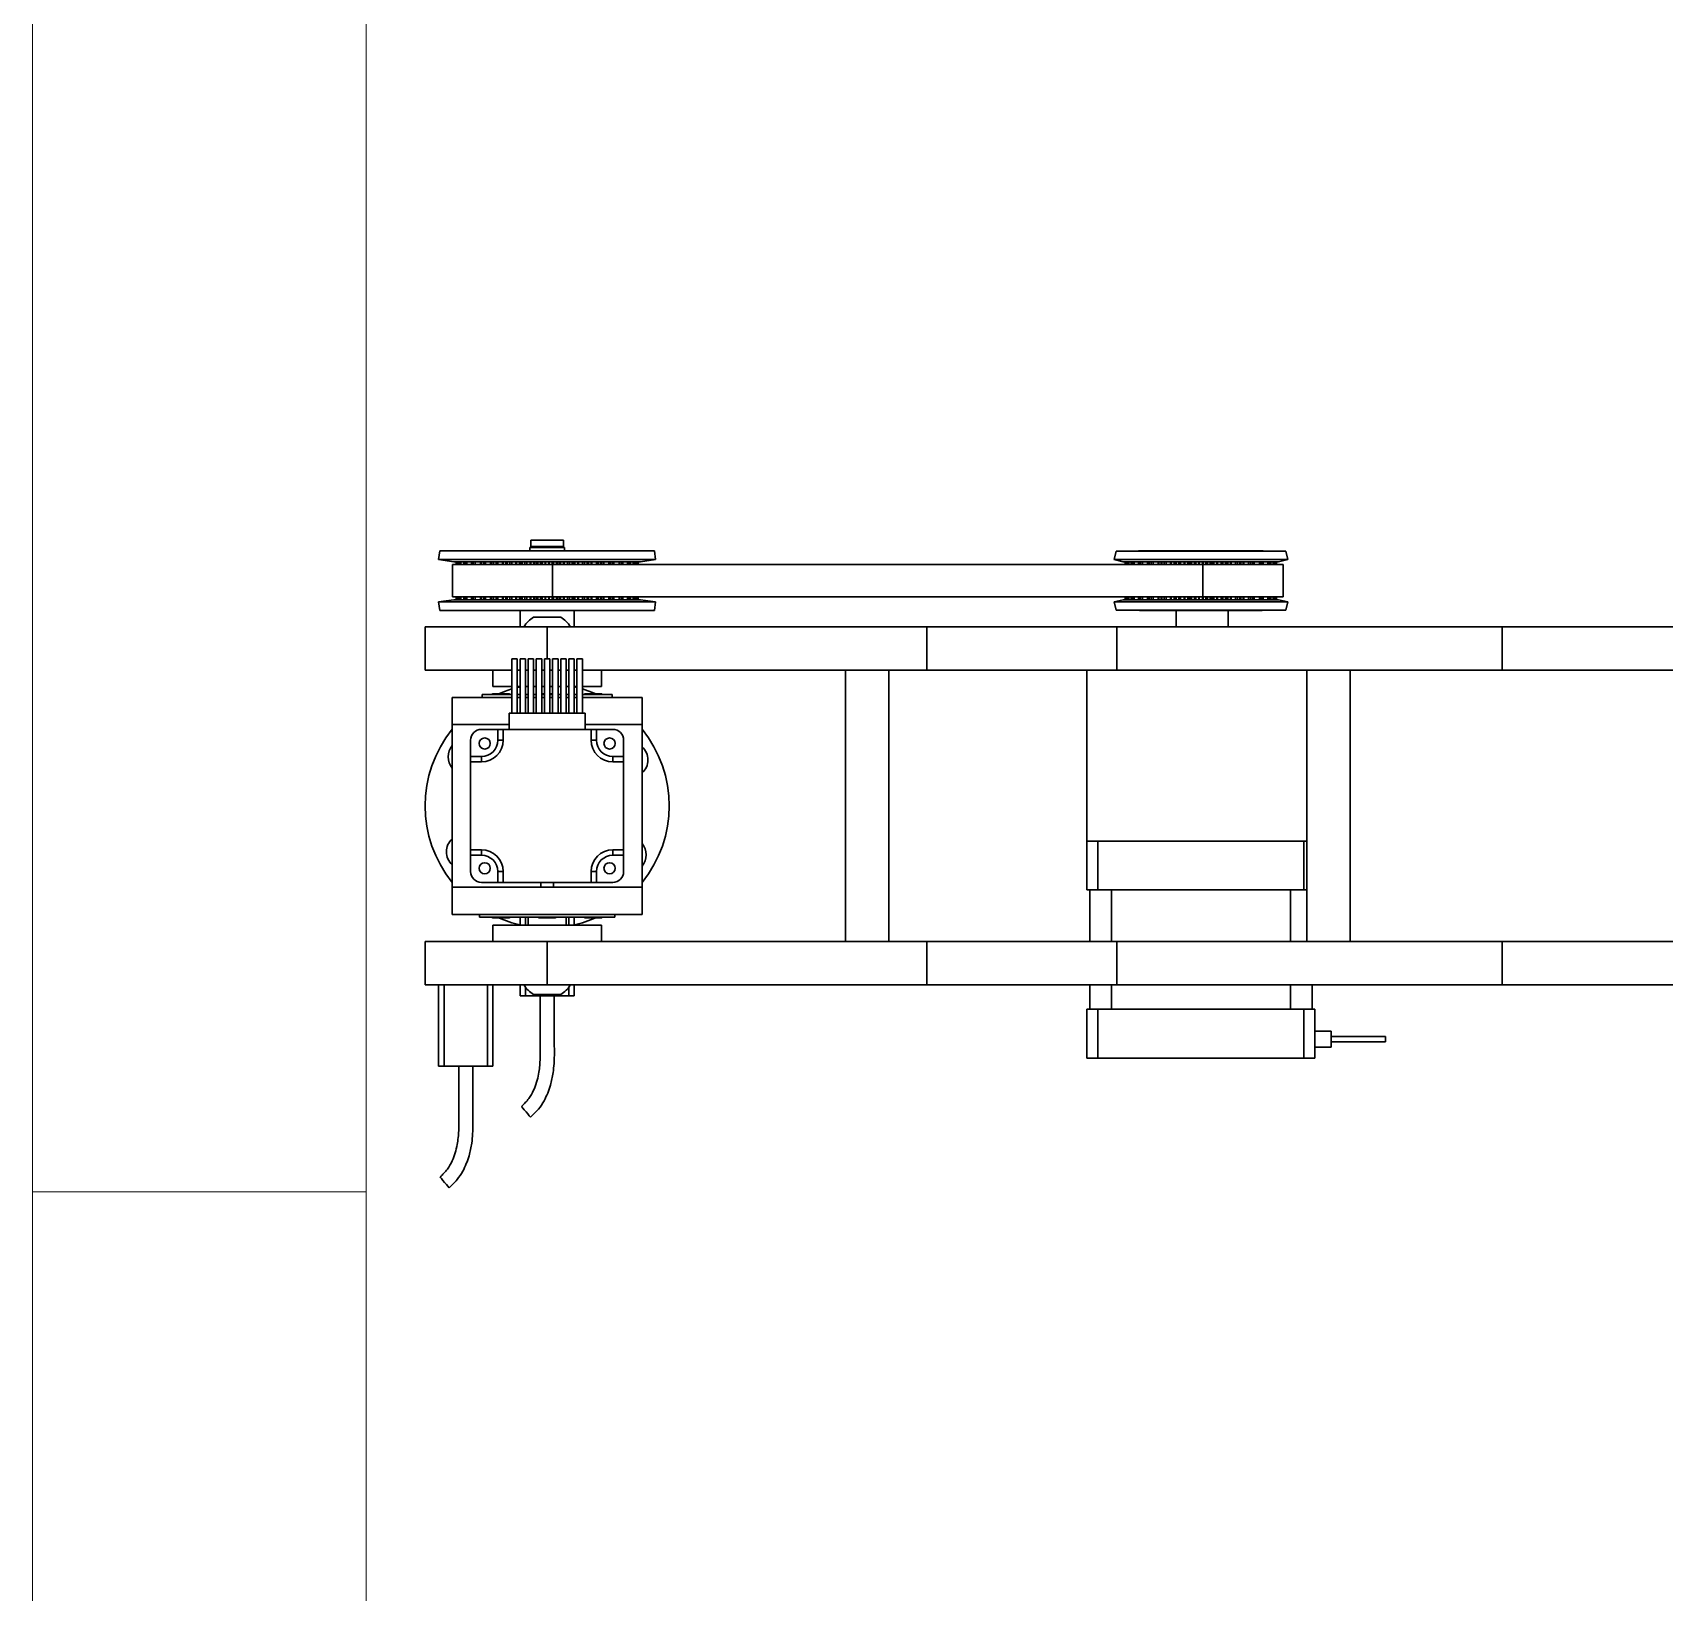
# Model space of a CAD drawing. Header units: millimetres. Extents: x 13 to 7248, y -1201 to 1478.
# Drawn here: x 12.5 to 313.3, y 434.4 to 721.9 of the extents above; entities that cross this region are included whole.
import ezdxf

# ---------------------------------------------------------------- set-up
doc = ezdxf.new("R2010")
doc.units = ezdxf.units.MM
doc.header["$LTSCALE"] = 5
doc.linetypes.add('SLD-实线', pattern=[0])
doc.layers.get('0').update_dxf_attribs({"lineweight": 30})
doc.layers.add('图框', color=7, linetype='SLD-实线')
doc.layers.add('粗实线', color=7, linetype='SLD-实线', lineweight=15)

msp = doc.modelspace()

# ---------------------------------------------------------------- linework, layer by layer
for p, q in [((87.5662, 626.3758), (87.3407, 624.7918)), ((127.1153, 626.3758), (87.5662, 626.3758)), ((93.3408, 626.3918), (93.3408, 626.3758)), ((121.3408, 626.3918), (93.3408, 626.3918)), ((104.1207, 626.9918), (104.1207, 626.3918)), ((110.5608, 626.9918), (104.1207, 626.9918)), ((104.3407, 628.3918), (104.3407, 627.1918)), ((110.3407, 628.3918), (104.3407, 628.3918)), ((110.3407, 627.1918), (104.3407, 627.1918)), ((104.7407, 627.1918), (104.7407, 626.9918)), ((109.9407, 626.9918), (109.9407, 627.1918)), ((110.3407, 627.1918), (110.3407, 628.3918)), ((110.5608, 626.3918), (110.5608, 626.9918)), ((121.3408, 626.3758), (121.3408, 626.3918)), ((127.3407, 624.7918), (127.1153, 626.3758)), ((212.2124, 626.3481), (211.8408, 624.7918)), ((243.4691, 626.3481), (212.2124, 626.3481)), ((216.3408, 626.3918), (216.3408, 626.3481)), ((239.3407, 626.3918), (216.3408, 626.3918)), ((239.3407, 626.3481), (239.3407, 626.3918)), ((243.8407, 624.7918), (243.4691, 626.3481)), ((87.3407, 624.7918), (90.1507, 624.3918)), ((127.3407, 624.7918), (87.3407, 624.7918)), ((89.8717, 623.8918), (89.8717, 617.8918)), ((89.8717, 623.8918), (108.3109, 623.8918)), ((90.1507, 624.3918), (124.5307, 624.3918)), ((90.5727, 624.3918), (90.5727, 623.8918)), ((90.5734, 624.3918), (90.5734, 623.8918)), ((90.6203, 624.3918), (90.6203, 623.8918)), ((90.8628, 624.3918), (90.8628, 623.8918)), ((91.0275, 624.3918), (91.0275, 623.8918)), ((91.036, 624.3918), (91.036, 623.8918)), ((91.1753, 624.3918), (91.1753, 623.8918)), ((91.4573, 624.3918), (91.4573, 623.8918)), ((91.9696, 624.3918), (91.9696, 623.8918)), ((91.9939, 624.3918), (91.9939, 623.8918)), ((92.2214, 624.3918), (92.2214, 623.8918)), ((92.5343, 624.3918), (92.5343, 623.8918)), ((93.3701, 624.3918), (93.3701, 623.8918)), ((93.4182, 624.3918), (93.4182, 623.8918)), ((93.7269, 624.3918), (93.7269, 623.8918)), ((94.0613, 624.3918), (94.0613, 623.8918)), ((95.0302, 624.3918), (95.0302, 623.8918)), ((95.1309, 624.3918), (95.1309, 623.8918)), ((95.1866, 624.3918), (95.1866, 623.8918)), ((95.2655, 624.3918), (95.2655, 623.8918)), ((95.6461, 624.3918), (95.6461, 623.8918)), ((95.9918, 624.3918), (95.9918, 623.8918)), ((96.9216, 624.3918), (96.9216, 623.8918)), ((97.0303, 624.3918), (97.0303, 623.8918)), ((97.3639, 624.3918), (97.3639, 623.8918)), ((97.4797, 624.3918), (97.4797, 623.8918)), ((97.9207, 624.3918), (97.9207, 623.8918)), ((98.2671, 624.3918), (98.2671, 623.8918)), ((99.1295, 624.3918), (99.1295, 623.8918)), ((99.2429, 624.3918), (99.2429, 623.8918)), ((99.7413, 624.3918), (99.7413, 623.8918)), ((99.8128, 624.3918), (99.8128, 623.8918)), ((99.8359, 624.3918), (99.8359, 623.8918)), ((99.9935, 624.3918), (99.9935, 623.8918)), ((100.4814, 624.3918), (100.4814, 623.8918)), ((100.8181, 624.3918), (100.8181, 623.8918)), ((101.5869, 624.3918), (101.5869, 623.8918)), ((101.7016, 624.3918), (101.7016, 623.8918)), ((102.2423, 624.3918), (102.2423, 623.8918)), ((102.3283, 624.3918), (102.3283, 623.8918)), ((102.5274, 624.3918), (102.5274, 623.8918)), ((102.7306, 624.3918), (102.7306, 623.8918)), ((103.2505, 624.3918), (103.2505, 623.8918)), ((103.5673, 624.3918), (103.5673, 623.8918)), ((104.2192, 624.3918), (104.2192, 623.8918)), ((104.3316, 624.3918), (104.3316, 623.8918)), ((104.8983, 624.3918), (104.8983, 623.8918)), ((104.9962, 624.3918), (104.9962, 623.8918)), ((105.3589, 624.3918), (105.3589, 623.8918)), ((105.6077, 624.3918), (105.6077, 623.8918)), ((106.144, 624.3918), (106.144, 623.8918)), ((106.4311, 624.3918), (106.4311, 623.8918)), ((106.9463, 624.3918), (106.9463, 623.8918)), ((107.053, 624.3918), (107.053, 623.8918)), ((107.6285, 624.3918), (107.6285, 623.8918)), ((107.7353, 624.3918), (107.7353, 623.8918)), ((108.2504, 624.3918), (108.2504, 623.8918)), ((108.3109, 617.8918), (108.3109, 623.8918)), ((228.2024, 623.8918), (108.3109, 623.8918)), ((108.5375, 624.3918), (108.5375, 623.8918)), ((109.0738, 624.3918), (109.0738, 623.8918)), ((109.3226, 624.3918), (109.3226, 623.8918)), ((109.6853, 624.3918), (109.6853, 623.8918)), ((109.7832, 624.3918), (109.7832, 623.8918)), ((110.3499, 624.3918), (110.3499, 623.8918)), ((110.4623, 624.3918), (110.4623, 623.8918)), ((111.1142, 624.3918), (111.1142, 623.8918)), ((111.4309, 624.3918), (111.4309, 623.8918)), ((111.9509, 624.3918), (111.9509, 623.8918)), ((112.1541, 623.8918), (112.1541, 624.3918)), ((112.3532, 624.3918), (112.3532, 623.8918)), ((112.4392, 624.3918), (112.4392, 623.8918)), ((112.98, 624.3918), (112.98, 623.8918)), ((113.0946, 624.3918), (113.0946, 623.8918)), ((113.8634, 624.3918), (113.8634, 623.8918)), ((114.2001, 624.3918), (114.2001, 623.8918)), ((114.688, 624.3918), (114.688, 623.8918)), ((114.8456, 623.8918), (114.8456, 624.3918)), ((114.8687, 624.3918), (114.8687, 623.8918)), ((114.9403, 624.3918), (114.9403, 623.8918)), ((115.4386, 624.3918), (115.4386, 623.8918)), ((115.552, 624.3918), (115.552, 623.8918)), ((116.4144, 624.3918), (116.4144, 623.8918)), ((116.7609, 624.3918), (116.7609, 623.8918)), ((117.2018, 624.3918), (117.2018, 623.8918)), ((117.3176, 623.8918), (117.3176, 624.3918)), ((117.6512, 624.3918), (117.6512, 623.8918)), ((117.7599, 624.3918), (117.7599, 623.8918)), ((118.6897, 624.3918), (118.6897, 623.8918)), ((119.0354, 624.3918), (119.0354, 623.8918)), ((119.416, 624.3918), (119.416, 623.8918)), ((119.4949, 623.8918), (119.4949, 624.3918)), ((119.5506, 624.3918), (119.5506, 623.8918)), ((119.6513, 624.3918), (119.6513, 623.8918)), ((120.6202, 624.3918), (120.6202, 623.8918)), ((120.9545, 624.3918), (120.9545, 623.8918)), ((121.2633, 624.3918), (121.2633, 623.8918)), ((121.3114, 623.8918), (121.3114, 624.3918)), ((122.1471, 624.3918), (122.1471, 623.8918)), ((122.4601, 624.3918), (122.4601, 623.8918)), ((122.6876, 624.3918), (122.6876, 623.8918)), ((122.712, 623.8918), (122.712, 624.3918)), ((123.2242, 624.3918), (123.2242, 623.8918)), ((123.5062, 624.3918), (123.5062, 623.8918)), ((123.6455, 624.3918), (123.6455, 623.8918)), ((123.654, 623.8918), (123.654, 624.3918)), ((123.8187, 624.3918), (123.8187, 623.8918)), ((124.0612, 624.3918), (124.0612, 623.8918)), ((124.1081, 624.3918), (124.1081, 623.8918)), ((124.1088, 623.8918), (124.1088, 624.3918)), ((124.5307, 624.3918), (127.3407, 624.7918)), ((211.8408, 624.7918), (213.5157, 624.3918)), ((243.8407, 624.7918), (211.8408, 624.7918)), ((213.5157, 624.3918), (242.1657, 624.3918)), ((213.8957, 624.3918), (213.8957, 623.8918)), ((213.8982, 624.3918), (213.8982, 623.8918)), ((214.1224, 624.3918), (214.1224, 623.8918)), ((214.1439, 624.3918), (214.1439, 623.8918)), ((214.149, 624.3918), (214.149, 623.8918)), ((214.2567, 624.3918), (214.2567, 623.8918)), ((214.5319, 624.3918), (214.5319, 623.8918)), ((214.9761, 624.3918), (214.9761, 623.8918)), ((214.9983, 624.3918), (214.9983, 623.8918)), ((215.2088, 624.3918), (215.2088, 623.8918)), ((215.5232, 624.3918), (215.5232, 623.8918)), ((216.3583, 624.3918), (216.3583, 623.8918)), ((216.4088, 624.3918), (216.4088, 623.8918)), ((216.7131, 624.3918), (216.7131, 623.8918)), ((217.0527, 624.3918), (217.0527, 623.8918)), ((218.0059, 624.3918), (218.0059, 623.8918)), ((218.1095, 624.3918), (218.1095, 623.8918)), ((218.2301, 624.3918), (218.2301, 623.8918)), ((218.3189, 624.3918), (218.3189, 623.8918)), ((218.7037, 624.3918), (218.7037, 623.8918)), ((219.0538, 624.3918), (219.0538, 623.8918)), ((219.9501, 624.3918), (219.9501, 623.8918)), ((220.0622, 624.3918), (220.0622, 623.8918)), ((220.5097, 624.3918), (220.5097, 623.8918)), ((220.6452, 624.3918), (220.6452, 623.8918)), ((221.0937, 624.3918), (221.0937, 623.8918)), ((221.4389, 624.3918), (221.4389, 623.8918)), ((222.2391, 624.3918), (222.2391, 623.8918)), ((222.3548, 624.3918), (222.3548, 623.8918)), ((222.8885, 624.3918), (222.8885, 623.8918)), ((222.9698, 624.3918), (222.9698, 623.8918)), ((223.0975, 624.3918), (223.0975, 623.8918)), ((223.286, 624.3918), (223.286, 623.8918)), ((223.7785, 624.3918), (223.7785, 623.8918)), ((224.1038, 624.3918), (224.1038, 623.8918)), ((224.7729, 624.3918), (224.7729, 623.8918)), ((224.8872, 624.3918), (224.8872, 623.8918)), ((225.4586, 624.3918), (225.4586, 623.8918)), ((225.5553, 624.3918), (225.5553, 623.8918)), ((225.8816, 624.3918), (225.8816, 623.8918)), ((226.1259, 624.3918), (226.1259, 623.8918)), ((226.6408, 624.3918), (226.6408, 623.8918)), ((226.932, 624.3918), (226.932, 623.8918)), ((227.4408, 624.3918), (227.4408, 623.8918)), ((227.5487, 624.3918), (227.5487, 623.8918)), ((228.1328, 624.3918), (228.1328, 623.8918)), ((228.2024, 617.8918), (228.2024, 623.8918)), ((242.9847, 623.8918), (228.2024, 623.8918)), ((228.2407, 624.3918), (228.2407, 623.8918)), ((228.7495, 624.3918), (228.7495, 623.8918)), ((229.0407, 624.3918), (229.0407, 623.8918)), ((229.5556, 624.3918), (229.5556, 623.8918)), ((229.7999, 624.3918), (229.7999, 623.8918)), ((230.1262, 624.3918), (230.1262, 623.8918)), ((230.2229, 624.3918), (230.2229, 623.8918)), ((230.7943, 624.3918), (230.7943, 623.8918)), ((230.9086, 624.3918), (230.9086, 623.8918)), ((231.5777, 624.3918), (231.5777, 623.8918)), ((231.903, 624.3918), (231.903, 623.8918)), ((232.3955, 624.3918), (232.3955, 623.8918)), ((232.584, 623.8918), (232.584, 624.3918)), ((232.7117, 624.3918), (232.7117, 623.8918)), ((232.793, 624.3918), (232.793, 623.8918)), ((233.3267, 624.3918), (233.3267, 623.8918)), ((233.4424, 624.3918), (233.4424, 623.8918)), ((234.2426, 624.3918), (234.2426, 623.8918)), ((234.5878, 624.3918), (234.5878, 623.8918)), ((235.0363, 624.3918), (235.0363, 623.8918)), ((235.1718, 623.8918), (235.1718, 624.3918)), ((235.6193, 624.3918), (235.6193, 623.8918)), ((235.7314, 624.3918), (235.7314, 623.8918)), ((236.6277, 624.3918), (236.6277, 623.8918)), ((236.9778, 624.3918), (236.9778, 623.8918)), ((237.3626, 624.3918), (237.3626, 623.8918)), ((237.4514, 623.8918), (237.4514, 624.3918)), ((237.572, 624.3918), (237.572, 623.8918)), ((237.6756, 624.3918), (237.6756, 623.8918)), ((238.6288, 624.3918), (238.6288, 623.8918)), ((238.9684, 624.3918), (238.9684, 623.8918)), ((239.2727, 624.3918), (239.2727, 623.8918)), ((239.3232, 623.8918), (239.3232, 624.3918)), ((240.1583, 624.3918), (240.1583, 623.8918)), ((240.4727, 624.3918), (240.4727, 623.8918)), ((240.6832, 624.3918), (240.6832, 623.8918)), ((240.7054, 623.8918), (240.7054, 624.3918)), ((241.1496, 624.3918), (241.1496, 623.8918)), ((241.4248, 624.3918), (241.4248, 623.8918)), ((241.5325, 624.3918), (241.5325, 623.8918)), ((241.5376, 623.8918), (241.5376, 624.3918)), ((241.5591, 624.3918), (241.5591, 623.8918)), ((241.7833, 624.3918), (241.7833, 623.8918)), ((241.7858, 623.8918), (241.7858, 624.3918)), ((242.1657, 624.3918), (243.8407, 624.7918)), ((242.9847, 617.8918), (242.9847, 623.8918)), ((90.1507, 617.3918), (87.3407, 616.9918)), ((87.3407, 616.9918), (87.5662, 615.4078)), ((127.3407, 616.9918), (87.3407, 616.9918)), ((89.8717, 617.8918), (108.3109, 617.8918)), ((90.1507, 617.3918), (124.5307, 617.3918)), ((90.5727, 617.8918), (90.5727, 617.3918)), ((90.5734, 617.8918), (90.5734, 617.3918)), ((90.6203, 617.8918), (90.6203, 617.3918)), ((90.8628, 617.8918), (90.8628, 617.3918)), ((91.0275, 617.8918), (91.0275, 617.3918)), ((91.036, 617.8918), (91.036, 617.3918)), ((91.1753, 617.8918), (91.1753, 617.3918)), ((91.4573, 617.8918), (91.4573, 617.3918)), ((91.9696, 617.8918), (91.9696, 617.3918)), ((91.9939, 617.8918), (91.9939, 617.3918)), ((92.2214, 617.8918), (92.2214, 617.3918)), ((92.5343, 617.8918), (92.5343, 617.3918)), ((93.3701, 617.8918), (93.3701, 617.3918)), ((93.4182, 617.8918), (93.4182, 617.3918)), ((93.7269, 617.8918), (93.7269, 617.3918)), ((94.0613, 617.8918), (94.0613, 617.3918)), ((95.0302, 617.8918), (95.0302, 617.3918)), ((95.1309, 617.8918), (95.1309, 617.3918)), ((95.1866, 617.8918), (95.1866, 617.3918)), ((95.2655, 617.8918), (95.2655, 617.3918)), ((95.6461, 617.8918), (95.6461, 617.3918)), ((95.9918, 617.8918), (95.9918, 617.3918)), ((96.9216, 617.8918), (96.9216, 617.3918)), ((97.0303, 617.8918), (97.0303, 617.3918)), ((97.3639, 617.8918), (97.3639, 617.3918)), ((97.4797, 617.8918), (97.4797, 617.3918)), ((97.9207, 617.8918), (97.9207, 617.3918)), ((98.2671, 617.8918), (98.2671, 617.3918)), ((99.1295, 617.8918), (99.1295, 617.3918)), ((99.2429, 617.8918), (99.2429, 617.3918)), ((99.7413, 617.8918), (99.7413, 617.3918)), ((99.8128, 617.8918), (99.8128, 617.3918)), ((99.8359, 617.8918), (99.8359, 617.3918)), ((99.9935, 617.8918), (99.9935, 617.3918)), ((100.4814, 617.8918), (100.4814, 617.3918)), ((100.8181, 617.8918), (100.8181, 617.3918)), ((101.5869, 617.8918), (101.5869, 617.3918)), ((101.7016, 617.8918), (101.7016, 617.3918)), ((102.2423, 617.8918), (102.2423, 617.3918)), ((102.3283, 617.8918), (102.3283, 617.3918)), ((102.5274, 617.8918), (102.5274, 617.3918)), ((102.7306, 617.8918), (102.7306, 617.3918)), ((103.2505, 617.8918), (103.2505, 617.3918)), ((103.5673, 617.8918), (103.5673, 617.3918)), ((104.2192, 617.8918), (104.2192, 617.3918)), ((104.3316, 617.8918), (104.3316, 617.3918)), ((104.8983, 617.8918), (104.8983, 617.3918)), ((104.9962, 617.8918), (104.9962, 617.3918)), ((105.3589, 617.8918), (105.3589, 617.3918)), ((105.6077, 617.8918), (105.6077, 617.3918)), ((106.144, 617.8918), (106.144, 617.3918)), ((106.4311, 617.8918), (106.4311, 617.3918)), ((106.9463, 617.8918), (106.9463, 617.3918)), ((107.053, 617.8918), (107.053, 617.3918)), ((107.6285, 617.8918), (107.6285, 617.3918)), ((107.7353, 617.8918), (107.7353, 617.3918)), ((108.2504, 617.8918), (108.2504, 617.3918)), ((228.2024, 617.8918), (108.3109, 617.8918)), ((108.5375, 617.8918), (108.5375, 617.3918)), ((109.0738, 617.8918), (109.0738, 617.3918)), ((109.3226, 617.8918), (109.3226, 617.3918)), ((109.6853, 617.8918), (109.6853, 617.3918)), ((109.7832, 617.8918), (109.7832, 617.3918)), ((110.3499, 617.8918), (110.3499, 617.3918)), ((110.4623, 617.8918), (110.4623, 617.3918)), ((111.1142, 617.8918), (111.1142, 617.3918)), ((111.4309, 617.8918), (111.4309, 617.3918)), ((111.9509, 617.8918), (111.9509, 617.3918)), ((112.1541, 617.3918), (112.1541, 617.8918)), ((112.3532, 617.8918), (112.3532, 617.3918)), ((112.4392, 617.8918), (112.4392, 617.3918)), ((112.98, 617.8918), (112.98, 617.3918)), ((113.0946, 617.8918), (113.0946, 617.3918)), ((113.8634, 617.8918), (113.8634, 617.3918)), ((114.2001, 617.8918), (114.2001, 617.3918)), ((114.688, 617.8918), (114.688, 617.3918)), ((114.8456, 617.3918), (114.8456, 617.8918)), ((114.8687, 617.8918), (114.8687, 617.3918)), ((114.9403, 617.8918), (114.9403, 617.3918)), ((115.4386, 617.8918), (115.4386, 617.3918)), ((115.552, 617.8918), (115.552, 617.3918)), ((116.4144, 617.8918), (116.4144, 617.3918)), ((116.7609, 617.8918), (116.7609, 617.3918)), ((117.2018, 617.8918), (117.2018, 617.3918)), ((117.3176, 617.3918), (117.3176, 617.8918)), ((117.6512, 617.8918), (117.6512, 617.3918)), ((117.7599, 617.8918), (117.7599, 617.3918)), ((118.6897, 617.8918), (118.6897, 617.3918)), ((119.0354, 617.8918), (119.0354, 617.3918)), ((119.416, 617.8918), (119.416, 617.3918)), ((119.4949, 617.3918), (119.4949, 617.8918)), ((119.5506, 617.8918), (119.5506, 617.3918)), ((119.6513, 617.8918), (119.6513, 617.3918)), ((120.6202, 617.8918), (120.6202, 617.3918)), ((120.9545, 617.8918), (120.9545, 617.3918)), ((121.2633, 617.8918), (121.2633, 617.3918)), ((121.3114, 617.3918), (121.3114, 617.8918)), ((122.1471, 617.8918), (122.1471, 617.3918)), ((122.4601, 617.8918), (122.4601, 617.3918)), ((122.6876, 617.8918), (122.6876, 617.3918)), ((122.712, 617.3918), (122.712, 617.8918)), ((123.2242, 617.8918), (123.2242, 617.3918)), ((123.5062, 617.8918), (123.5062, 617.3918)), ((123.6455, 617.8918), (123.6455, 617.3918)), ((123.654, 617.3918), (123.654, 617.8918)), ((123.8187, 617.8918), (123.8187, 617.3918)), ((124.0612, 617.8918), (124.0612, 617.3918)), ((124.1081, 617.8918), (124.1081, 617.3918)), ((124.1088, 617.3918), (124.1088, 617.8918)), ((127.3407, 616.9918), (124.5307, 617.3918)), ((127.1153, 615.4078), (127.3407, 616.9918)), ((213.5157, 617.3918), (211.8408, 616.9918)), ((211.8408, 616.9918), (212.2124, 615.4356)), ((243.8407, 616.9918), (211.8408, 616.9918)), ((213.5157, 617.3918), (242.1657, 617.3918)), ((213.8957, 617.8918), (213.8957, 617.3918)), ((213.8982, 617.8918), (213.8982, 617.3918)), ((214.1224, 617.8918), (214.1224, 617.3918)), ((214.1439, 617.8918), (214.1439, 617.3918)), ((214.149, 617.8918), (214.149, 617.3918)), ((214.2567, 617.8918), (214.2567, 617.3918)), ((214.5319, 617.8918), (214.5319, 617.3918)), ((214.9761, 617.8918), (214.9761, 617.3918)), ((214.9983, 617.8918), (214.9983, 617.3918)), ((215.2088, 617.8918), (215.2088, 617.3918)), ((215.5232, 617.8918), (215.5232, 617.3918)), ((216.3583, 617.8918), (216.3583, 617.3918)), ((216.4088, 617.8918), (216.4088, 617.3918)), ((216.7131, 617.8918), (216.7131, 617.3918)), ((217.0527, 617.8918), (217.0527, 617.3918)), ((218.0059, 617.8918), (218.0059, 617.3918)), ((218.1095, 617.8918), (218.1095, 617.3918)), ((218.2301, 617.8918), (218.2301, 617.3918)), ((218.3189, 617.8918), (218.3189, 617.3918)), ((218.7037, 617.8918), (218.7037, 617.3918)), ((219.0538, 617.8918), (219.0538, 617.3918)), ((219.9501, 617.8918), (219.9501, 617.3918)), ((220.0622, 617.8918), (220.0622, 617.3918)), ((220.5097, 617.8918), (220.5097, 617.3918)), ((220.6452, 617.8918), (220.6452, 617.3918)), ((221.0937, 617.8918), (221.0937, 617.3918)), ((221.4389, 617.8918), (221.4389, 617.3918)), ((222.2391, 617.8918), (222.2391, 617.3918)), ((222.3548, 617.8918), (222.3548, 617.3918)), ((222.8885, 617.8918), (222.8885, 617.3918)), ((222.9698, 617.8918), (222.9698, 617.3918)), ((223.0975, 617.8918), (223.0975, 617.3918)), ((223.286, 617.8918), (223.286, 617.3918)), ((223.7785, 617.8918), (223.7785, 617.3918)), ((224.1038, 617.8918), (224.1038, 617.3918)), ((224.7729, 617.8918), (224.7729, 617.3918)), ((224.8872, 617.8918), (224.8872, 617.3918)), ((225.4586, 617.8918), (225.4586, 617.3918)), ((225.5553, 617.8918), (225.5553, 617.3918)), ((225.8816, 617.8918), (225.8816, 617.3918)), ((226.1259, 617.8918), (226.1259, 617.3918)), ((226.6408, 617.8918), (226.6408, 617.3918)), ((226.932, 617.8918), (226.932, 617.3918)), ((227.4408, 617.8918), (227.4408, 617.3918)), ((227.5487, 617.8918), (227.5487, 617.3918)), ((228.1328, 617.8918), (228.1328, 617.3918)), ((242.9847, 617.8918), (228.2024, 617.8918)), ((228.2407, 617.8918), (228.2407, 617.3918)), ((228.7495, 617.8918), (228.7495, 617.3918)), ((229.0407, 617.8918), (229.0407, 617.3918)), ((229.5556, 617.8918), (229.5556, 617.3918)), ((229.7999, 617.8918), (229.7999, 617.3918)), ((230.1262, 617.8918), (230.1262, 617.3918)), ((230.2229, 617.8918), (230.2229, 617.3918)), ((230.7943, 617.8918), (230.7943, 617.3918)), ((230.9086, 617.8918), (230.9086, 617.3918)), ((231.5777, 617.8918), (231.5777, 617.3918)), ((231.903, 617.8918), (231.903, 617.3918)), ((232.3955, 617.8918), (232.3955, 617.3918)), ((232.584, 617.3918), (232.584, 617.8918)), ((232.7117, 617.8918), (232.7117, 617.3918)), ((232.793, 617.8918), (232.793, 617.3918)), ((233.3267, 617.8918), (233.3267, 617.3918)), ((233.4424, 617.8918), (233.4424, 617.3918)), ((234.2426, 617.8918), (234.2426, 617.3918)), ((234.5878, 617.8918), (234.5878, 617.3918)), ((235.0363, 617.8918), (235.0363, 617.3918)), ((235.1718, 617.3918), (235.1718, 617.8918)), ((235.6193, 617.8918), (235.6193, 617.3918)), ((235.7314, 617.8918), (235.7314, 617.3918)), ((236.6277, 617.8918), (236.6277, 617.3918)), ((236.9778, 617.8918), (236.9778, 617.3918)), ((237.3626, 617.8918), (237.3626, 617.3918)), ((237.4514, 617.3918), (237.4514, 617.8918)), ((237.572, 617.8918), (237.572, 617.3918)), ((237.6756, 617.8918), (237.6756, 617.3918)), ((238.6288, 617.8918), (238.6288, 617.3918)), ((238.9684, 617.8918), (238.9684, 617.3918)), ((239.2727, 617.8918), (239.2727, 617.3918)), ((239.3232, 617.3918), (239.3232, 617.8918)), ((240.1583, 617.8918), (240.1583, 617.3918)), ((240.4727, 617.8918), (240.4727, 617.3918)), ((240.6832, 617.8918), (240.6832, 617.3918)), ((240.7054, 617.3918), (240.7054, 617.8918)), ((241.1496, 617.8918), (241.1496, 617.3918)), ((241.4248, 617.8918), (241.4248, 617.3918)), ((241.5325, 617.8918), (241.5325, 617.3918)), ((241.5376, 617.3918), (241.5376, 617.8918)), ((241.5591, 617.8918), (241.5591, 617.3918)), ((241.7833, 617.8918), (241.7833, 617.3918)), ((241.7858, 617.3918), (241.7858, 617.8918)), ((243.8407, 616.9918), (242.1657, 617.3918)), ((243.4691, 615.4356), (243.8407, 616.9918)), ((127.1153, 615.4078), (87.5662, 615.4078)), ((93.5248, 615.4078), (93.5408, 615.3918)), ((121.1408, 615.3918), (93.5408, 615.3918)), ((102.3408, 615.3918), (102.3408, 612.3918)), ((104.8408, 614.1418), (109.8408, 614.1418)), ((112.3408, 612.3918), (112.3408, 615.3918)), ((121.1408, 615.3918), (121.1567, 615.4078)), ((243.4691, 615.4356), (212.2124, 615.4356)), ((216.497, 615.4356), (216.5407, 615.3918)), ((239.1408, 615.3918), (216.5407, 615.3918)), ((223.2582, 615.3918), (223.2582, 612.3918)), ((232.8408, 612.3918), (232.8408, 615.3918)), ((239.1408, 615.3918), (239.1845, 615.4356)), ((84.8408, 612.3918), (84.8408, 604.3918)), ((84.8408, 612.3918), (107.3408, 612.3918)), ((107.3408, 612.3918), (177.3408, 612.3918)), ((107.3408, 612.3918), (107.3408, 606.4918)), ((177.3408, 612.3918), (177.3408, 604.3918)), ((177.3408, 612.3918), (212.3407, 612.3918)), ((212.3407, 612.3918), (212.3407, 604.3918)), ((212.3407, 612.3918), (283.3616, 612.3918)), ((283.3616, 612.3918), (283.3616, 604.3918)), ((283.3616, 612.3918), (331.3199, 612.3918)), ((100.8408, 606.4918), (100.8408, 596.4918)), ((100.8408, 606.4918), (101.8407, 606.4918)), ((101.8407, 596.4918), (101.8407, 606.4918)), ((102.3408, 606.4918), (102.3408, 596.4918)), ((102.3408, 606.4918), (103.3408, 606.4918)), ((103.3408, 596.4918), (103.3408, 606.4918)), ((103.8407, 606.4918), (103.8407, 596.4918)), ((103.8407, 606.4918), (104.8408, 606.4918)), ((104.8408, 596.4918), (104.8408, 606.4918)), ((105.3408, 606.4918), (105.3408, 596.4918)), ((105.3408, 606.4918), (106.3407, 606.4918)), ((106.3407, 596.4918), (106.3407, 606.4918)), ((106.8408, 606.4918), (106.8408, 596.4918)), ((106.8408, 606.4918), (107.8408, 606.4918)), ((107.8408, 596.4918), (107.8408, 606.4918)), ((108.3407, 606.4918), (108.3407, 596.4918)), ((108.3407, 606.4918), (109.3408, 606.4918)), ((109.3408, 596.4918), (109.3408, 606.4918)), ((109.8408, 606.4918), (109.8408, 596.4918)), ((109.8408, 606.4918), (110.8407, 606.4918)), ((110.8407, 596.4918), (110.8407, 606.4918)), ((111.3407, 606.4918), (111.3407, 596.4918)), ((111.3407, 606.4918), (112.3408, 606.4918)), ((112.3408, 596.4918), (112.3408, 606.4918)), ((112.8407, 606.4918), (112.8407, 596.4918)), ((112.8407, 606.4918), (113.8408, 606.4918)), ((113.8408, 596.4918), (113.8408, 606.4918)), ((84.8408, 604.3918), (100.8408, 604.3918)), ((97.3407, 601.3918), (97.3407, 604.3918)), ((101.8407, 604.3918), (102.3408, 604.3918)), ((103.3408, 604.3918), (103.8407, 604.3918)), ((104.8408, 604.3918), (105.3408, 604.3918)), ((106.3407, 604.3918), (106.8408, 604.3918)), ((107.8408, 604.3918), (108.3407, 604.3918)), ((109.3408, 604.3918), (109.8408, 604.3918)), ((110.8407, 604.3918), (111.3407, 604.3918)), ((112.3408, 604.3918), (112.8407, 604.3918)), ((113.8408, 604.3918), (177.3408, 604.3918)), ((117.3407, 604.3918), (117.3407, 601.3918)), ((162.3407, 604.3918), (162.3407, 554.3918)), ((170.3408, 554.3918), (170.3408, 604.3918)), ((177.3408, 604.3918), (212.3407, 604.3918)), ((206.8408, 604.3918), (206.8408, 572.8918)), ((212.3407, 604.3918), (283.3616, 604.3918)), ((247.3407, 604.3918), (247.3407, 554.3918)), ((255.3407, 554.3918), (255.3407, 604.3918)), ((283.3616, 604.3918), (331.3199, 604.3918)), ((89.8407, 599.3918), (89.8407, 594.3918)), ((89.8407, 599.3918), (100.8408, 599.3918)), ((95.3408, 599.8918), (95.3408, 599.3918)), ((100.8408, 599.8918), (95.3408, 599.8918)), ((97.3407, 601.3918), (100.8408, 601.3918)), ((97.3407, 600.0418), (100.3408, 600.0418)), ((101.8407, 601.3918), (102.3408, 601.3918)), ((102.3408, 599.8918), (101.8407, 599.8918)), ((101.8407, 599.3918), (102.3408, 599.3918)), ((103.3408, 601.3918), (103.8407, 601.3918)), ((103.8407, 599.8918), (103.3408, 599.8918)), ((103.3408, 599.3918), (103.8407, 599.3918)), ((104.8408, 601.3918), (105.3408, 601.3918)), ((105.3408, 599.8918), (104.8408, 599.8918)), ((104.8408, 599.3918), (105.3408, 599.3918)), ((106.3407, 601.3918), (106.8408, 601.3918)), ((106.3407, 600.0418), (106.8408, 600.0418)), ((106.8408, 599.8918), (106.3407, 599.8918)), ((106.3407, 599.3918), (106.8408, 599.3918)), ((107.8408, 601.3918), (108.3407, 601.3918)), ((107.8408, 600.0418), (108.3407, 600.0418)), ((108.3407, 599.8918), (107.8408, 599.8918)), ((107.8408, 599.3918), (108.3407, 599.3918)), ((109.3408, 601.3918), (109.8408, 601.3918)), ((109.8408, 599.8918), (109.3408, 599.8918)), ((109.3408, 599.3918), (109.8408, 599.3918)), ((110.8407, 601.3918), (111.3407, 601.3918)), ((111.3407, 599.8918), (110.8407, 599.8918)), ((110.8407, 599.3918), (111.3407, 599.3918)), ((112.3408, 601.3918), (112.8407, 601.3918)), ((112.3408, 601.3292), (112.8407, 601.2092)), ((112.8407, 599.8918), (112.3408, 599.8918)), ((112.3408, 599.3918), (112.8407, 599.3918)), ((113.8408, 601.3918), (117.3407, 601.3918)), ((119.3408, 599.8918), (113.8408, 599.8918)), ((113.8408, 599.3918), (124.8407, 599.3918)), ((114.3408, 600.0418), (117.3407, 600.0418)), ((119.3408, 599.3918), (119.3408, 599.8918)), ((124.8407, 599.3918), (124.8407, 594.3918)), ((100.3408, 596.4918), (114.3408, 596.4918)), ((100.3408, 596.4918), (100.3408, 593.4918)), ((114.3408, 596.4918), (114.3408, 593.4918)), ((89.8407, 594.3918), (100.3408, 594.3918)), ((89.8407, 594.3918), (89.8407, 564.3918)), ((98.2407, 593.4918), (95.2407, 593.4918)), ((98.2407, 591.4918), (98.2407, 593.4918)), ((98.2407, 593.4918), (99.2408, 593.4918)), ((99.2408, 593.4918), (99.2408, 591.4918)), ((115.4408, 593.4918), (99.2408, 593.4918)), ((114.3408, 594.3918), (124.8407, 594.3918)), ((115.4408, 591.4918), (115.4408, 593.4918)), ((115.4408, 593.4918), (116.4407, 593.4918)), ((116.4407, 593.4918), (116.4407, 591.4918)), ((119.4407, 593.4918), (116.4407, 593.4918)), ((124.8407, 594.3918), (124.8407, 564.3918)), ((93.2407, 591.4918), (93.2407, 588.4918)), ((98.2407, 591.4918), (99.2408, 591.4918)), ((116.4407, 591.4918), (115.4408, 591.4918)), ((121.4407, 588.4918), (121.4407, 591.4918)), ((93.2407, 588.4918), (95.2407, 588.4918)), ((93.2407, 587.4918), (93.2407, 588.4918)), ((95.2407, 587.4918), (93.2407, 587.4918)), ((93.2407, 587.4918), (93.2407, 571.2918)), ((95.2407, 588.4918), (95.2407, 587.4918)), ((119.4407, 588.4918), (119.4407, 587.4918)), ((119.4407, 588.4918), (121.4407, 588.4918)), ((121.4407, 587.4918), (119.4407, 587.4918)), ((121.4407, 588.4918), (121.4407, 587.4918)), ((121.4407, 571.2918), (121.4407, 587.4918)), ((206.8408, 563.8918), (206.8408, 572.8918)), ((206.8408, 572.8918), (208.8408, 572.8918)), ((208.8408, 572.8918), (208.8408, 563.8918)), ((227.8408, 572.8918), (208.8408, 572.8918)), ((246.8408, 572.8918), (227.8408, 572.8918)), ((246.8408, 563.8918), (246.8408, 572.8918)), ((246.8408, 572.8918), (247.3407, 572.8918)), ((93.2407, 570.2918), (93.2407, 571.2918)), ((93.2407, 571.2918), (95.2407, 571.2918)), ((95.2407, 570.2918), (93.2407, 570.2918)), ((93.2407, 570.2918), (93.2407, 567.2918)), ((95.2407, 570.2918), (95.2407, 571.2918)), ((119.4407, 571.2918), (121.4407, 571.2918)), ((119.4407, 570.2918), (119.4407, 571.2918)), ((121.4407, 570.2918), (119.4407, 570.2918)), ((121.4407, 571.2918), (121.4407, 570.2918)), ((121.4407, 567.2918), (121.4407, 570.2918)), ((98.2407, 565.2918), (98.2407, 567.2918)), ((98.2407, 567.2918), (99.2408, 567.2918)), ((99.2408, 567.2918), (99.2408, 565.2918)), ((115.4408, 565.2918), (115.4408, 567.2918)), ((116.4407, 567.2918), (115.4408, 567.2918)), ((116.4407, 567.2918), (116.4407, 565.2918)), ((89.8407, 564.3918), (89.8407, 559.3918)), ((124.8407, 564.3918), (89.8407, 564.3918)), ((95.2407, 565.2918), (98.2407, 565.2918)), ((99.2408, 565.2918), (98.2407, 565.2918)), ((99.2408, 565.2918), (115.4408, 565.2918)), ((106.1951, 564.3918), (106.1951, 565.2918)), ((108.4864, 565.2918), (108.4864, 564.3918)), ((116.4407, 565.2918), (115.4408, 565.2918)), ((116.4407, 565.2918), (119.4407, 565.2918)), ((124.8407, 564.3918), (124.8407, 559.3918)), ((208.8408, 563.8918), (206.8408, 563.8918)), ((207.3408, 554.3918), (207.3408, 563.8918)), ((246.8408, 563.8918), (208.8408, 563.8918)), ((211.3407, 563.8918), (211.3407, 554.3918)), ((244.3408, 554.3918), (244.3408, 563.8918)), ((247.3407, 563.8918), (246.8408, 563.8918)), ((89.8407, 559.3918), (124.8407, 559.3918)), ((94.8407, 559.3918), (94.8407, 558.8918)), ((94.8407, 558.8918), (119.8407, 558.8918)), ((100.3408, 558.7418), (97.3407, 558.7418)), ((97.3407, 554.3918), (97.3407, 557.3918)), ((117.3407, 557.3918), (97.3407, 557.3918)), ((102.3408, 557.3918), (102.3408, 558.8918)), ((103.3408, 558.8918), (103.3408, 557.3918)), ((103.8407, 558.8918), (103.8407, 557.3918)), ((108.8407, 558.7418), (105.8407, 558.7418)), ((110.8407, 557.3918), (110.8407, 558.8918)), ((111.3407, 557.3918), (111.3407, 558.8918)), ((112.3408, 558.8918), (112.3408, 557.3918)), ((117.3407, 558.7418), (114.3408, 558.7418)), ((117.3407, 557.3918), (117.3407, 554.3918)), ((119.8407, 558.8918), (119.8407, 559.3918)), ((84.8408, 554.3918), (84.8408, 546.3918)), ((107.3408, 554.3918), (84.8408, 554.3918)), ((107.3408, 546.3918), (107.3408, 554.3918)), ((177.3408, 554.3918), (107.3408, 554.3918)), ((177.3408, 546.3918), (177.3408, 554.3918)), ((212.3407, 554.3918), (177.3408, 554.3918)), ((212.3407, 546.3918), (212.3407, 554.3918)), ((283.3616, 554.3918), (212.3407, 554.3918)), ((283.3616, 546.3918), (283.3616, 554.3918)), ((331.3199, 554.3918), (283.3616, 554.3918)), ((107.3408, 546.3918), (84.8408, 546.3918)), ((87.3407, 531.3918), (87.3407, 546.3918)), ((88.3408, 546.3918), (88.3408, 531.3918)), ((96.3408, 531.3918), (96.3408, 546.3918)), ((97.3407, 546.3918), (97.3407, 531.3918)), ((102.3408, 544.3918), (102.3408, 546.3918)), ((103.3408, 544.3918), (102.3408, 544.3918)), ((103.3408, 545.9672), (103.3408, 544.3918)), ((111.3407, 544.3918), (103.3408, 544.3918)), ((109.8408, 544.6418), (104.8408, 544.6418)), ((177.3408, 546.3918), (107.3408, 546.3918)), ((111.3407, 544.3918), (111.3407, 545.9672)), ((112.3408, 544.3918), (111.3407, 544.3918)), ((112.3408, 546.3918), (112.3408, 544.3918)), ((212.3407, 546.3918), (177.3408, 546.3918)), ((207.3408, 541.8918), (207.3408, 546.3918)), ((211.3407, 546.3918), (211.3407, 541.8918)), ((283.3616, 546.3918), (212.3407, 546.3918)), ((244.3408, 541.8918), (244.3408, 546.3918)), ((248.3407, 546.3918), (248.3407, 541.8918)), ((331.3199, 546.3918), (283.3616, 546.3918)), ((206.8408, 532.8918), (206.8408, 541.8918)), ((206.8408, 541.8918), (208.8408, 541.8918)), ((208.8408, 541.8918), (208.8408, 532.8918)), ((246.8408, 541.8918), (208.8408, 541.8918)), ((246.8408, 532.8918), (246.8408, 541.8918)), ((246.8408, 541.8918), (248.8408, 541.8918)), ((248.8408, 541.8918), (248.8408, 532.8918)), ((251.8407, 537.8918), (248.8408, 537.8918)), ((251.8407, 537.8918), (251.8407, 534.8918)), ((261.8408, 536.8918), (251.8407, 536.8918)), ((251.8407, 535.8918), (261.8408, 535.8918)), ((261.8408, 536.8918), (261.8408, 535.8918)), ((208.8408, 532.8918), (206.8408, 532.8918)), ((246.8408, 532.8918), (208.8408, 532.8918)), ((248.8408, 532.8918), (246.8408, 532.8918)), ((251.8407, 534.8918), (248.8408, 534.8918)), ((88.3408, 531.3918), (87.3407, 531.3918)), ((96.3408, 531.3918), (88.3408, 531.3918)), ((97.3407, 531.3918), (96.3408, 531.3918))]:
    msp.add_line(p, q)
at = {"flags": 128}
for points in [[(97.3407, 600.0418), (97.1112, 599.8954), (97.1061, 599.8918)], [(98.4061, 600.0418), (99.4486, 600.4623), (100.8408, 600.9325)], [(100.5754, 599.8918), (100.5703, 599.8954), (100.3408, 600.0418)], [(101.8407, 601.2092), (102.1517, 601.2853), (102.3408, 601.3292)], [(113.8408, 600.9325), (116.0114, 600.1541), (116.2754, 600.0418)], [(114.3408, 600.0418), (114.1112, 599.8954), (114.1062, 599.8918)], [(117.5754, 599.8918), (117.5703, 599.8954), (117.3407, 600.0418)], [(97.1061, 558.8918), (97.1112, 558.8883), (97.3407, 558.7418)], [(100.3408, 558.7418), (100.5703, 558.8883), (100.5754, 558.8918)], [(105.6061, 558.8918), (105.6112, 558.8883), (105.8407, 558.7418)], [(108.8407, 558.7418), (109.0703, 558.8883), (109.0753, 558.8918)], [(114.1062, 558.8918), (114.1112, 558.8883), (114.3408, 558.7418)], [(117.3407, 558.7418), (117.5703, 558.8883), (117.5754, 558.8918)], [(102.6149, 523.9856), (102.678, 523.9093), (102.8575, 523.692), (103.1261, 523.3669), (103.443, 522.9834), (103.7599, 522.5999), (104.0286, 522.2748), (104.2081, 522.0576), (104.2711, 521.9813)], [(87.615, 510.9856), (87.678, 510.9093), (87.8575, 510.692), (88.1261, 510.3669), (88.443, 509.9834), (88.7599, 509.5999), (89.0286, 509.2748), (89.2081, 509.0576), (89.2711, 508.9813)]]:
    msp.add_lwpolyline(points, dxfattribs=at)
for centre in [(95.8408, 590.8918), (118.8408, 590.8918), (95.8408, 567.8918), (118.8408, 567.8918)]:
    msp.add_circle(centre, 1.025)
for centre, radius, start, end in [((107.3408, 609.8009), 5.0093, 119.938338, 148.854335), ((107.3408, 609.8009), 5.0093, 31.145665, 60.061662), ((107.3408, 579.3918), 22.5, 141.057559, 218.942441), ((95.2408, 591.4918), 2, 90, 180), ((119.4408, 591.4918), 2, 360, 90), ((107.3408, 579.3918), 22.5, 321.057559, 38.942441), ((92.3507, 588.4223), 3.25, 140.561081, 219.438919), ((95.2408, 591.4918), 4, 270, 0), ((95.2408, 591.4918), 3, 270, 360), ((119.4408, 591.4918), 4, 180, 270), ((119.4408, 591.4918), 3, 180, 270), ((122.6564, 587.8583), 3.25, 312.230557, 47.769443), ((92.0251, 570.9253), 3.25, 132.230557, 227.769443), ((122.3308, 570.3613), 3.25, 320.561081, 39.438919), ((95.2408, 567.2918), 4, 0, 90), ((95.2408, 567.2918), 3, 0, 90), ((119.4408, 567.2918), 4, 90, 180), ((119.4408, 567.2918), 3, 90, 180), ((95.2408, 567.2918), 2, 180, 270), ((119.4408, 567.2918), 2, 270, 360), ((107.3408, 579.3918), 22.5, 246.60334, 257.160412), ((107.3408, 579.3918), 22.5, 282.839588, 293.39666), ((107.3408, 548.9827), 5.0093, 211.145665, 240.061662), ((107.3408, 548.9827), 5.0093, 299.938338, 328.854335)]:
    msp.add_arc(centre, radius, start, end)
for points, knots in [([(106.0408, 544.3918), (106.0472, 543.2631), (106.0589, 541.1954), (106.0269, 538.3983), (106.0356, 536.2032), (106.0743, 534.3136), (106.0634, 532.2953), (105.8088, 529.7623), (105.1016, 527.3462), (103.9746, 525.3245), (103.0837, 524.4472), (102.6149, 523.9856)], [0, 0, 0, 0, 0.15882954, 0.29096893, 0.39364033, 0.46770125, 0.55694541, 0.67755257, 0.82491881, 0.90788182, 1, 1, 1, 1]), ([(104.2711, 521.9813), (104.7814, 522.4695), (105.7404, 523.3872), (107.043, 525.3683), (107.9546, 527.6521), (108.4338, 529.9967), (108.6417, 532.0314), (108.6882, 534.2049), (108.6127, 536.9533), (108.6545, 540.4253), (108.6456, 542.9811), (108.6407, 544.3918)], [0, 0, 0, 0, 0.08946067, 0.16814769, 0.29923309, 0.39920011, 0.47140883, 0.55886502, 0.67523105, 0.82074621, 1, 1, 1, 1]), ([(91.0407, 531.3918), (91.0472, 530.2631), (91.0589, 528.1954), (91.027, 525.3983), (91.0356, 523.2032), (91.0743, 521.3136), (91.0634, 519.2953), (90.8087, 516.7623), (90.1016, 514.3462), (88.9746, 512.3245), (88.0837, 511.4472), (87.615, 510.9856)], [0, 0, 0, 0, 0.1588297, 0.29096922, 0.39364071, 0.4677017, 0.55694595, 0.67755322, 0.8249196, 0.90788255, 1, 1, 1, 1]), ([(89.2711, 508.9813), (89.7814, 509.4695), (90.7404, 510.3872), (92.043, 512.3683), (92.9546, 514.6521), (93.4338, 516.9967), (93.6417, 519.0314), (93.6882, 521.2049), (93.6127, 523.9533), (93.6545, 527.4253), (93.6456, 529.9811), (93.6408, 531.3918)], [0, 0, 0, 0, 0.08945986, 0.16814692, 0.29923241, 0.39919975, 0.47140852, 0.55886474, 0.67523084, 0.82074609, 1, 1, 1, 1])]:
    msp.add_open_spline(points, degree=3, knots=knots)
at = {"layer": '图框', "color": 7, "linetype": 'SLD-实线', "lineweight": 0}
msp.add_line((12.5033, 1478.247), (12.5033, 6.747), dxfattribs=at)
at = {"layer": '粗实线'}
for p, q in [((74.0033, 1448.247), (74.0033, 38.247)), ((74.0033, 508.247), (12.5033, 508.247))]:
    msp.add_line(p, q, dxfattribs=at)

doc.saveas('drawing.dxf')
